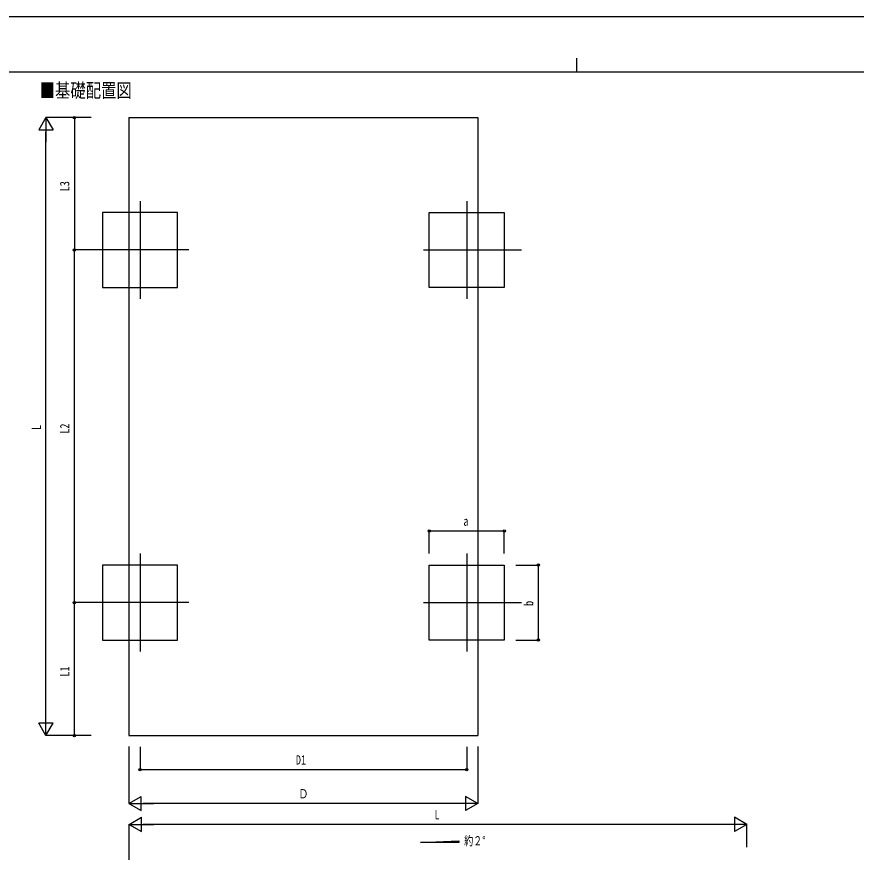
# Model space of a CAD drawing. Units: millimetres, scale not verified. Extents: x -10512 to 10512, y -7425 to 7425.
# Drawn here: x -4933 to 2448, y 80 to 7425 of the extents above; entities that cross this region are included whole.
import ezdxf
from ezdxf.enums import TextEntityAlignment as Align

# ---------------------------------------------------------------- set-up
doc = ezdxf.new("R2010")
doc.units = ezdxf.units.MM
doc.header["$LTSCALE"] = 30
for name, color, linetype in [('0-2_USER1', 3, 'Continuous'), ('0-4_YKK_12', 2, 'Continuous'), ('0-6_YKK_A1', 4, 'Continuous'), ('0-7_YKK_D', 6, 'Continuous'), ('0-8_YKK_ZWAK', 7, 'Continuous')]:
    doc.layers.add(name, color=color, linetype=linetype)
doc.styles.add('ＭＳ ゴシック', font='')
doc.styles.get('ＭＳ ゴシック').set_extended_font_data('MS Gothic')

msp = doc.modelspace()

# ---------------------------------------------------------------- linework, layer by layer
at = {"layer": '0-4_YKK_12'}
for p, q in [((-3849.53, 5805.17), (-3849.53, 4945.17)), ((-976.53, 5805.17), (-976.53, 4945.17)), ((-3419.53, 5375.17), (-4279.53, 5375.17)), ((-1356.53, 5375.17), (-496.53, 5375.17)), ((-3849.53, 2705.17), (-3849.53, 1845.17)), ((-976.53, 2705.17), (-976.53, 1845.17)), ((-3419.53, 2275.17), (-4279.53, 2275.17)), ((-1356.53, 2275.17), (-496.53, 2275.17))]:
    msp.add_line(p, q, dxfattribs=at)
at = {"layer": '0-6_YKK_A1'}
for p, q in [((-3948.03, 6538.17), (-3948.03, 1106.17)), ((-3948.03, 1106.17), (-878.03, 1106.17)), ((-1382.53, 166.69), (-1046.53, 179.1)), ((-1046.53, 166.69), (-1382.53, 166.69)), ((-1046.53, 179.1), (-1046.53, 166.69))]:
    msp.add_line(p, q, dxfattribs=at)
msp.add_lwpolyline([(-3948.03, 6538.17), (-878.03, 6538.17), (-878.03, 1106.17)], dxfattribs=at)
for points in [[(-3519.53, 5045.17), (-3519.53, 5705.17), (-4179.53, 5705.17), (-4179.53, 5045.17)], [(-1306.53, 5045.17), (-1306.53, 5705.17), (-646.53, 5705.17), (-646.53, 5045.17)], [(-3519.53, 1945.17), (-3519.53, 2605.17), (-4179.53, 2605.17), (-4179.53, 1945.17)], [(-1306.53, 1945.17), (-1306.53, 2605.17), (-646.53, 2605.17), (-646.53, 1945.17)]]:
    msp.add_lwpolyline(points, close=True, dxfattribs=at)
at = {"layer": '0-7_YKK_D'}
for p, q in [((-4676.13, 6538.17), (-4738.63, 6429.92)), ((-4279.53, 6538.17), (-4677.13, 6538.17)), ((-4676.13, 6538.17), (-4613.63, 6429.92)), ((-4676.13, 6538.17), (-4676.13, 6321.67)), ((-4279.53, 6538.17), (-4427.13, 6538.17)), ((-4426.13, 6538.17), (-4426.13, 5375.17)), ((-4738.63, 6429.92), (-4613.63, 6429.92)), ((-4676.13, 1231.17), (-4676.13, 6413.17)), ((-4279.53, 5375.17), (-4427.13, 5375.17)), ((-4279.53, 5375.17), (-4427.13, 5375.17)), ((-4426.13, 2275.17), (-4426.13, 5375.17)), ((-1306.53, 2705.17), (-1306.53, 2906.17)), ((-1306.53, 2905.17), (-646.53, 2905.17)), ((-646.53, 2705.17), (-646.53, 2906.17)), ((-546.53, 2605.17), (-345.53, 2605.17)), ((-346.53, 1945.17), (-346.53, 2605.17)), ((-4279.53, 2275.17), (-4427.13, 2275.17)), ((-4279.53, 2275.17), (-4427.13, 2275.17)), ((-4426.13, 1106.17), (-4426.13, 2275.17)), ((-546.53, 1945.17), (-345.53, 1945.17)), ((-4676.13, 1106.17), (-4676.13, 1322.68)), ((-4676.13, 1106.17), (-4738.63, 1214.43)), ((-4613.63, 1214.43), (-4738.63, 1214.43)), ((-4676.13, 1106.17), (-4613.63, 1214.43)), ((-4279.53, 1106.17), (-4677.13, 1106.17)), ((-4279.53, 1106.17), (-4427.13, 1106.17)), ((-3948.03, 1008.5), (-3948.03, 507.5)), ((-3849.53, 1006.17), (-3849.53, 805.17)), ((-976.53, 1006.17), (-976.53, 805.17)), ((-878.03, 1008.5), (-878.03, 507.5)), ((-3849.53, 806.17), (-976.53, 806.17)), ((-3948.03, 508.5), (-3839.78, 571)), ((-3839.78, 446), (-3839.78, 571)), ((-878.03, 508.5), (-986.29, 571)), ((-986.29, 571), (-986.29, 446)), ((-3948.03, 508.5), (-3839.78, 446)), ((-3948.03, 508.5), (-3731.53, 508.5)), ((-1003.03, 508.5), (-3823.03, 508.5)), ((-878.03, 508.5), (-1094.54, 508.5)), ((-878.03, 508.5), (-986.29, 446)), ((-3945.82, 325.02), (-3837.56, 387.52)), ((-3837.56, 262.52), (-3837.56, 387.52)), ((1485.97, 325.02), (1377.72, 387.52)), ((1377.72, 387.52), (1377.72, 262.52)), ((-3945.82, -55.76), (-3945.82, 326.02)), ((-3945.82, 325.02), (-3837.56, 262.52)), ((-3945.82, 325.02), (-3729.31, 325.02)), ((1360.97, 325.02), (-3820.82, 325.02)), ((1485.97, 325.02), (1269.46, 325.02)), ((1485.97, 325.02), (1377.72, 262.52)), ((1485.97, 125.27), (1485.97, 326.02))]:
    msp.add_line(p, q, dxfattribs=at)
for centre in [(-4426.13, 6538.17), (-4426.13, 5375.17), (-4426.13, 5375.17), (-1306.53, 2905.17), (-646.53, 2905.17), (-346.53, 2605.17), (-4426.13, 2275.17), (-4426.13, 2275.17), (-346.53, 1945.17), (-4426.13, 1106.17), (-3849.53, 806.17), (-976.53, 806.17)]:
    msp.add_circle(centre, 10.62, dxfattribs=at)
at = {"layer": '0-8_YKK_ZWAK'}
for p, q in [((-12.45, 7062.5), (-12.45, 6937.5)), ((9737.55, 6937.5), (-9762.45, 6937.5))]:
    msp.add_line(p, q, dxfattribs=at)
msp.add_lwpolyline([(-10512.5, -7425), (10512.5, -7425), (10512.5, 7425), (-10512.5, 7425)], close=True, dxfattribs=at)

# ---------------------------------------------------------------- texts
at = {"layer": '0-2_USER1', "style": 'ＭＳ ゴシック'}
for s, height, width, p in [('■基礎配置図', 123.7, 0.8, (-4731.7, 6678.64)), ('約２°', 81.01, 0.7, (-998.94, 115.99))]:
    msp.add_text(s, height=height, dxfattribs=dict(at, width=width)).set_placement(p, align=Align.BOTTOM_LEFT)
at = {"layer": '0-7_YKK_D', "style": 'ＭＳ ゴシック', "width": 0.8}
for s, p in [('L3', (-4446.13, 5890.67)), ('L2', (-4446.13, 3759.17)), ('L', (-4696.13, 3792.17)), ('b', (-366.53, 2245.17)), ('L1', (-4446.13, 1624.67))]:
    msp.add_text(s, height=82.48, rotation=90, dxfattribs=at).set_placement(p, align=Align.BOTTOM_LEFT)
for s, p in [('a', (-1006.53, 2925.17)), ('D1', (-2479.03, 826.17)), ('Ｄ', (-2458.03, 528.5)), ('L', (-1259.92, 345.02))]:
    msp.add_text(s, height=82.48, dxfattribs=at).set_placement(p, align=Align.BOTTOM_LEFT)

doc.saveas('drawing.dxf')
